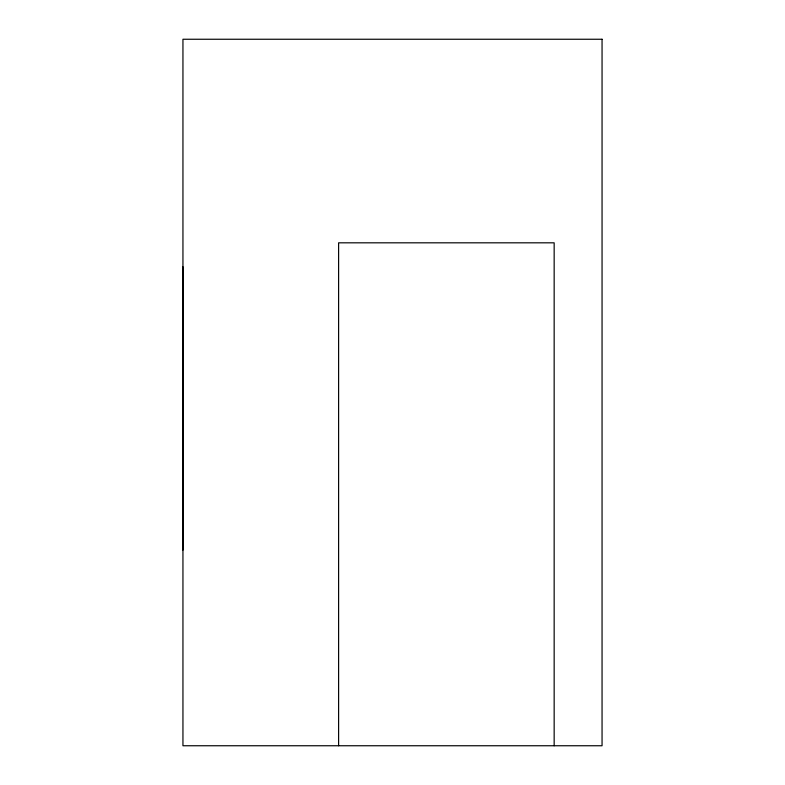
<?xml version="1.0" encoding="UTF-8"?>
<svg xmlns="http://www.w3.org/2000/svg" width="785" height="785" viewBox="0 0 785 785"><rect width="100%" height="100%" fill="white"/><g stroke="black" fill="none" stroke-linecap="round" stroke-linejoin="round"><path stroke-width="1.18" d="M182.944 550.108L182.944 266.763M554.161 745.75L554.161 242.82L338.61 242.82L338.61 745.75M602.056 39.25L182.944 39.25L182.944 745.75L602.056 745.75L602.056 39.25"/></g></svg>
